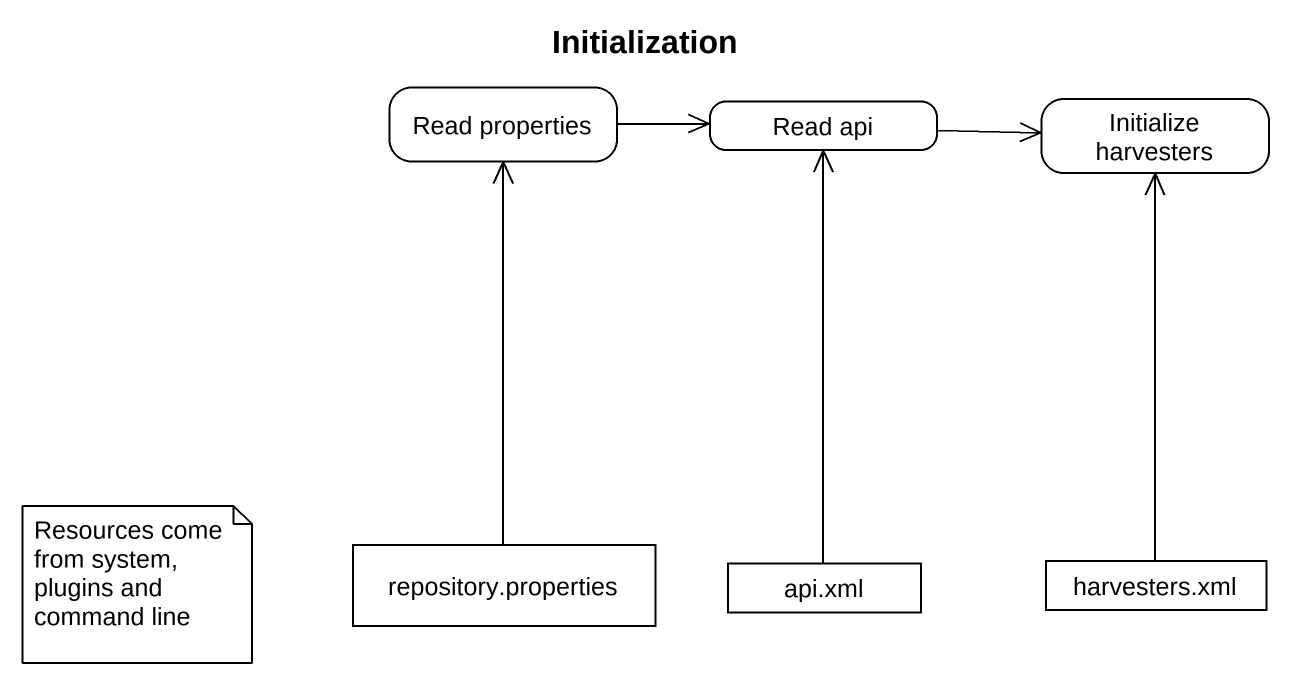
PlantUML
@startuml
title Initialization
hide empty description
state "Read properties" as Read_properties
state "Initialize harvesters" as Initialize_harvesters
state "Read api" as Read_api
state "repository.properties" as repository_properties <<object>>
state "api.xml" as api_xml <<object>>
state "harvesters.xml" as harvesters_xml <<object>>
Read_properties -right-> Read_api
Read_api -right-> Initialize_harvesters
repository_properties -up-> Read_properties
api_xml -up-> Read_api
harvesters_xml -up-> Initialize_harvesters
note as N1
  Resources come from system, plugins and command line
end note
@enduml
